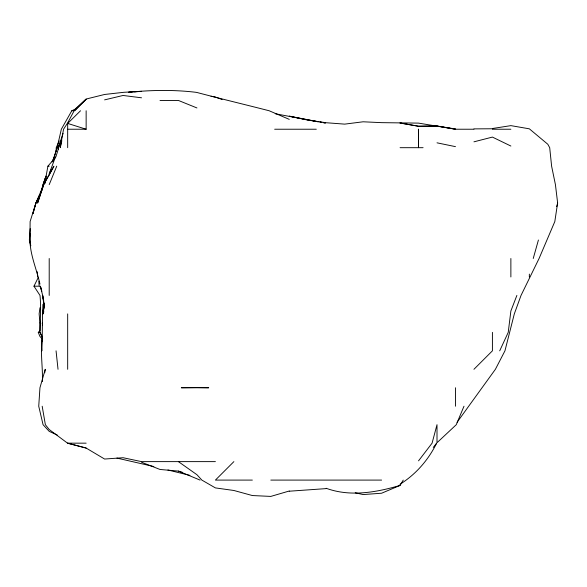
<?xml version="1.0" encoding="UTF-8"?>
<svg xmlns="http://www.w3.org/2000/svg" width="587" height="587" viewBox="0 0 587 587"><rect width="100%" height="100%" fill="white"/><g stroke="black" fill="none" stroke-linecap="round" stroke-linejoin="round"><path stroke-width="0.88" d="M56.132 151.211L56.22 147.689L59.162 140.975M42.917 304.66L42.653 313.891L44.12 304.66L42.653 295.43L40.393 286.192M30.223 233.89C28.315 251.361 36.335 267.489 39.975 284.123M38.148 277.732L33.965 286.192L39.997 295.43C41.244 307.698 40.136 320.003 39.975 332.345L42.499 337.76M30.208 228.629L29.35 240.024L30.737 245.77L29.959 240.024L30.113 221.556L35.895 203.095L43.717 184.626L37.597 203.095L43.607 184.626L53.909 166.158L49.205 174.955M43.732 311.374L43.489 313.891L43.908 304.66L42.653 295.43L43.754 301.3M43.974 308.857L44.296 305.497M39.975 307.749L39.131 313.891L39.975 322.901L39.975 330.789L38.265 332.359L39.975 336.49L42.381 339.044M557.599 203.095L554.818 221.556L539.071 258.493L521.029 295.43L514.315 313.891L504.952 350.828L495.399 369.296L457.082 422.288M44.722 372.811L45.265 369.296L39.953 387.758L38.735 406.226L43.064 424.694L49.205 431.364L57.233 434.989M44.7 183.79L47.914 166.158L55.31 157.587M44.12 304.66L42.55 313.891L42.161 341.59L42.484 339.917M44.715 183.79L46.109 176.232M41.677 190.782L43.078 184.626L45.977 176.232L43.005 184.626L41.237 191.663M57.13 147.689L52.881 161.124L57.13 147.689L61.334 129.228L71.79 110.76L75.774 109.006M61.84 140.66L60.234 147.689L63.55 129.228L67.674 122.852L74.16 110.76L86.142 99.181L74.769 110.76M42.499 338.237C39.975 352.501 43.027 367.176 42.352 381.601M42.293 189.021L43.122 185.507M43.233 304.66L43.658 302.98M556.718 206.609L557.65 203.095L555.419 184.626L551.611 166.158L549.703 147.689L547.81 144.263L529.342 128.824L510.873 125.633L492.412 128.516M533.231 258.493L538.418 240.024M55.868 156.927L58.436 148.724M43.328 184.626L45.991 176.232M58.326 149.369L58.304 147.689L63.066 133.425M55.449 156.927L49.205 173.745L51.429 169.195M59.353 146.016L61.444 140.139M516.876 295.43L510.873 310.978L508.232 332.359L499.706 350.828M49.205 184.626L56.741 166.158M463.987 406.226L456.268 424.694L437.007 442.737L437.007 424.694L432.083 443.163L418.538 460.846M52.089 161.961L54.224 156.927M58.304 147.689L60.85 141.819M58.047 147.689L60.916 141.269M39.667 195.06L35.895 203.095L32.953 213.646L35.895 203.095L39.124 196.667M40.415 193.461L41.545 191.046M43.607 184.626L49.205 174.772M403.247 480.093L400.077 485.412L381.609 493.227L363.14 494.562L355.23 492.779M433.279 447.426L436.647 443.163C428.393 459.892 415.926 474.296 400.077 484.224L400.077 485.412C376.282 492.412 350.182 497.064 326.211 488.296M233.875 461.624L215.407 480.093L252.344 480.093M473.944 369.296L492.412 350.828L492.412 332.359M67.674 147.689L67.674 123.424L80.529 110.76M289.274 491.003L270.805 496.411L252.344 495.545L233.875 490.483L215.407 487.907L201.862 480.093L196.938 474.714L178.47 461.676M473.944 141.827L492.412 137.087L510.873 146.038M104.603 99.871L123.072 95.468L141.54 97.802M326.211 488.604L289.274 491.209M131.958 92.042L128.472 92.291C150.822 90.075 173.495 89.606 195.823 92.291L196.938 92.482C220.969 98.821 245.109 104.589 269.169 110.76L289.274 119.374M134.57 91.858L141.54 91.359L123.938 92.291L104.603 94.47L86.142 99.042L73.316 110.76L71.79 110.76M318.293 121.751L289.274 116.16L307.742 120.093L326.211 122.734L344.672 124.128L363.14 121.788L381.609 122.654L418.538 123.116L455.475 129.228L473.944 129.228M473.944 128.883L492.412 128.766M160.009 100.524L178.47 100.472L196.938 107.942M67.674 129.228L86.142 129.228L86.142 110.76M274.657 129.228L316.29 129.228M418.421 129.228L418.538 147.689L418.538 129.228M492.412 129.228L510.873 129.228M400.077 147.689L423.095 147.689M47.914 166.158L49.205 166.158M33.965 286.192L39.16 286.192L38.815 281.158M38.265 332.359L39.96 332.359L42.381 336.989M42.183 406.226L45.36 424.694L49.205 429.515L67.542 443.163L86.142 443.163M215.407 461.624L141.54 461.624L123.072 457.721L104.603 459.041L86.142 448.057L67.542 443.163M270.805 480.093L381.609 480.093M182.667 472.425L178.47 471.097L160.009 469.461L141.54 462.248M455.475 128.979L437.007 126.014L418.538 126.249L400.077 123.013L418.538 126.249L437.007 126.014L455.475 129.228M275.208 113.731L318.293 121.832M320.054 122.125L321.808 122.412M320.054 122.059L321.808 122.367M211.012 96.246L215.407 97.06L222.121 99.511M437.007 142.824L455.475 146.647M153.853 466.54L116.916 458.087M189.902 475.367L167.919 470.004M67.674 443.214L86.142 448.057M67.674 123.424L86.142 129.228M39.975 322.901L40.584 323.129M178.47 471.097L200.057 480.093M41.376 288.503L39.975 286.192L41.86 291.233M44.069 302.98L44.377 304.66M56.059 350.828L58.025 369.296M37.186 271.686L37.663 276.961M529.342 274.107L529.342 276.961M510.873 258.493L510.873 276.961M455.475 387.758L455.475 406.226M67.674 313.891L67.674 369.296M49.205 258.493L49.205 295.43M42.528 338.237L41.721 341.59L41.794 350.828L41.721 341.59L42.521 338.237M196.938 387.552L181.317 387.758L208.715 387.758L196.938 387.552M325.33 122.999L323.569 122.705L325.33 122.984M42.594 324.802L42.301 323.129L42.58 324.802"/></g></svg>
